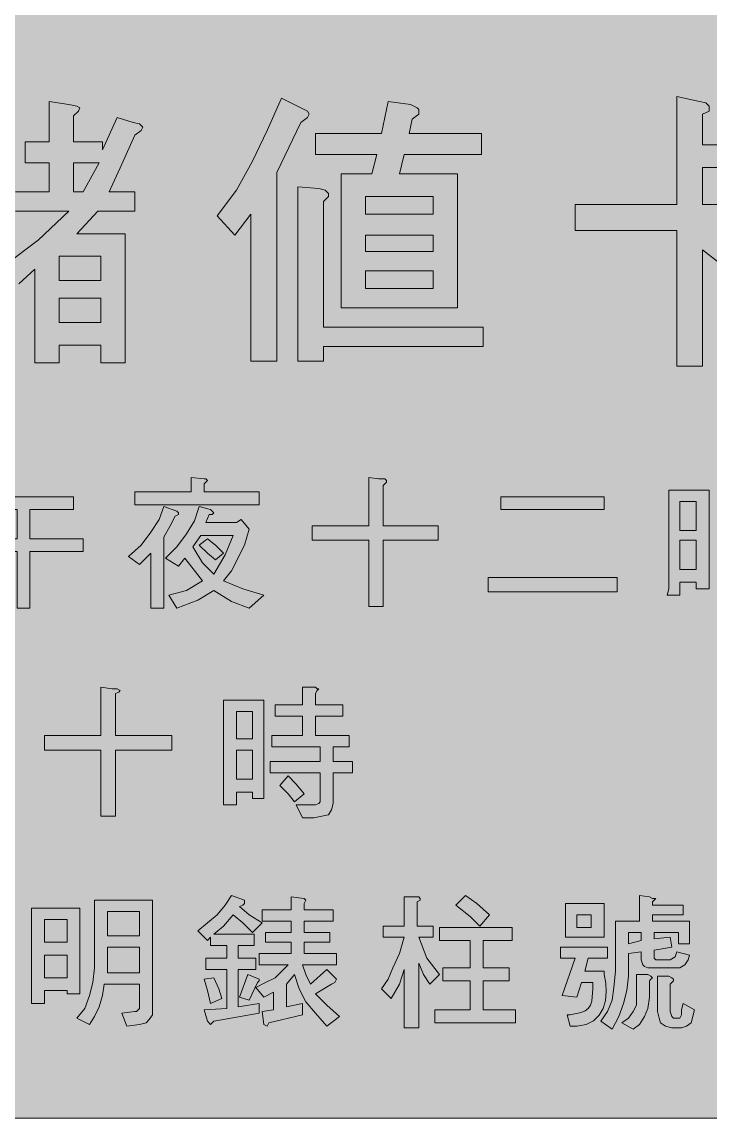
# Model space of a CAD drawing. Header units: metres. Extents: x 10 to 559, y 12 to 260.
# Drawn here: x 403.9 to 480.7, y 12.1 to 134.3 of the extents above; entities that cross this region are included whole.
import ezdxf

# ---------------------------------------------------------------- set-up
doc = ezdxf.new("R2010")
doc.units = ezdxf.units.M
doc.layers.add('FILL_BLUE_0000FF', color=7, linetype='Continuous', true_color=0x0000ff)
doc.layers.add('FILL_WHITE_FFFFFF', color=7, linetype='Continuous', true_color=0xffffff)

msp = doc.modelspace()

# ---------------------------------------------------------------- hatches: boundary and pattern name
at = {"layer": 'FILL_BLUE_0000FF', "true_color": 0x0000ff}
h = msp.add_hatch(color=7, dxfattribs=at)
h.dxf.hatch_style = 1
h.paths.add_polyline_path([(553.58, 259.97), (554.9, 259.58), (556.14, 258.96), (557.28, 258.12), (558.12, 256.98), (558.74, 255.74), (559.13, 254.42), (559.26, 253.08), (559.26, 19.26), (559.22, 17.91), (558.9, 16.56), (558.23, 15.32), (557.28, 14.22), (556.14, 13.28), (554.9, 12.6), (553.58, 12.2), (552.24, 12.06), (17.28, 12.06), (15.94, 12.2), (14.63, 12.6), (13.38, 13.28), (12.24, 14.22), (11.3, 15.36), (10.62, 16.61), (10.22, 17.92), (10.08, 19.26), (10.08, 253.08), (10.22, 254.41), (10.62, 255.6), (11.3, 256.93), (12.24, 258.12), (13.34, 259.07), (14.58, 259.74), (15.93, 259.99), (17.28, 260.1), (552.24, 260.1), (553.58, 259.97)])
at = {"layer": 'FILL_WHITE_FFFFFF', "true_color": 0xffffff}
h = msp.add_hatch(color=7, dxfattribs=at)
h.dxf.hatch_style = 1
h.paths.add_polyline_path([(477, 95.94), (477, 111.06), (465.66, 111.06), (465.66, 113.94), (477, 113.94), (477, 126), (479.52, 125.46), (480.24, 125.28), (480.6, 124.92), (480.6, 124.38), (479.88, 124.02), (479.88, 120.6), (490.86, 120.6), (490.86, 118.08), (479.88, 118.08), (479.88, 113.94), (494.1, 113.94), (494.1, 111.06), (481.32, 111.06), (486.9, 106.92), (492.12, 102.96), (490.14, 100.62), (484.74, 105.12), (479.88, 108.9), (479.88, 95.94), (477, 95.94)])
h = msp.add_hatch(color=7, dxfattribs=at)
h.dxf.hatch_style = 1
h.paths.add_polyline_path([(403.2, 113.22), (403.2, 115.38), (406.98, 115.38), (406.98, 118.62), (404.28, 118.62), (404.28, 120.96), (406.98, 120.96), (406.98, 125.46), (409.14, 125.1), (410.04, 124.92), (410.4, 124.74), (410.22, 124.38), (409.68, 123.84), (409.68, 120.96), (412.92, 120.96), (412.92, 120.06), (414.54, 123.66), (416.34, 123.12), (417.06, 122.94), (417.42, 122.58), (417.24, 122.22), (416.52, 121.68), (415.08, 118.44), (413.64, 115.38), (416.52, 115.38), (416.52, 113.22), (412.38, 113.22), (410.04, 110.7), (415.44, 110.7), (415.44, 96.3), (412.74, 96.3), (412.74, 98.28), (408.06, 98.28), (408.06, 96.3), (405.36, 96.3), (405.36, 106.74), (403.56, 105.12), (402.48, 106.02), (402.48, 96.66), (399.96, 96.66), (399.96, 98.64), (397.62, 98.64), (397.62, 96.48), (394.74, 96.48), (394.74, 107.28), (402.12, 107.28), (405.72, 109.98), (409.14, 113.22), (403.2, 113.22)])
h.paths.add_polyline_path([(412.56, 118.62), (409.68, 118.62), (409.68, 115.38), (410.76, 115.38), (412.56, 118.62)], flags=16)
h.paths.add_polyline_path([(397.62, 101.16), (399.96, 101.16), (399.96, 104.76), (397.62, 104.76), (397.62, 101.16)], flags=16)
h.paths.add_polyline_path([(408.06, 108.18), (408.06, 105.48), (412.74, 105.48), (412.74, 108.18), (408.06, 108.18)], flags=16)
h.paths.add_polyline_path([(412.74, 103.5), (408.06, 103.5), (408.06, 100.8), (412.74, 100.8), (412.74, 103.5)], flags=16)
h = msp.add_hatch(color=7, dxfattribs=at)
h.dxf.hatch_style = 1
h.paths.add_polyline_path([(427.86, 115.56), (429.66, 118.8), (431.28, 122.22), (432.9, 125.82), (435.78, 124.38), (435.96, 124.02), (435.78, 123.66), (435.06, 123.12), (432.36, 117.54), (432.36, 96.48), (429.48, 96.48), (429.48, 112.86), (427.68, 110.52), (425.7, 112.68), (427.86, 115.56)])
h = msp.add_hatch(color=7, dxfattribs=at)
h.dxf.hatch_style = 1
h.paths.add_polyline_path([(448.02, 124.74), (448.2, 124.56), (448.2, 124.02), (447.48, 123.48), (447.12, 121.86), (455.22, 121.86), (455.22, 119.52), (446.58, 119.52), (446.04, 117.36), (452.52, 117.36), (452.52, 102.42), (439.56, 102.42), (439.56, 117.36), (442.98, 117.36), (443.52, 119.52), (436.68, 119.52), (436.68, 121.86), (444.06, 121.86), (444.78, 125.46), (447.3, 125.1), (448.02, 124.74)])
h.paths.add_polyline_path([(442.26, 108.72), (449.82, 108.72), (449.82, 110.52), (442.26, 110.52), (442.26, 108.72)], flags=16)
h.paths.add_polyline_path([(442.26, 106.56), (442.26, 104.58), (449.82, 104.58), (449.82, 106.56), (442.26, 106.56)], flags=16)
h.paths.add_polyline_path([(449.82, 114.84), (442.26, 114.84), (442.26, 112.86), (449.82, 112.86), (449.82, 114.84)], flags=16)
h = msp.add_hatch(color=7, dxfattribs=at)
h.dxf.hatch_style = 1
h.paths.add_polyline_path([(437.76, 115.56), (438.12, 115.2), (438.12, 114.84), (437.58, 114.3), (437.58, 100.26), (455.4, 100.26), (455.4, 98.1), (437.58, 98.1), (437.58, 96.48), (434.7, 96.48), (434.7, 115.92), (437.04, 115.74), (437.76, 115.56)])
h = msp.add_hatch(color=7, dxfattribs=at)
h.dxf.hatch_style = 1
h.paths.add_polyline_path([(398.7, 81), (400.5, 83.7), (401.94, 82.98), (402.12, 82.8), (401.94, 82.8), (401.58, 82.62), (400.86, 81.36), (409.68, 81.36), (409.68, 79.92), (404.82, 79.92), (404.82, 76.68), (410.76, 76.68), (410.76, 75.24), (404.82, 75.24), (404.82, 68.94), (403.38, 68.94), (403.38, 75.24), (396.36, 75.24), (396.36, 76.68), (403.38, 76.68), (403.38, 79.92), (399.96, 79.92), (398.16, 77.76), (396.54, 78.66), (398.7, 81)])
h = msp.add_hatch(color=7, dxfattribs=at)
h.dxf.hatch_style = 1
h.paths.add_polyline_path([(422.82, 81.9), (422.82, 83.52), (424.26, 83.34), (424.44, 83.34), (424.62, 83.16), (424.44, 82.98), (424.26, 82.8), (424.26, 81.9), (430.38, 81.9), (430.38, 80.46), (416.52, 80.46), (416.52, 81.9), (422.82, 81.9)])
h = msp.add_hatch(color=7, dxfattribs=at)
h.dxf.hatch_style = 1
h.paths.add_polyline_path([(444.42, 83.34), (444.6, 83.16), (444.6, 82.98), (444.24, 82.62), (444.24, 78.12), (450.36, 78.12), (450.36, 76.5), (444.24, 76.5), (444.24, 69.12), (442.62, 69.12), (442.62, 76.5), (436.32, 76.5), (436.32, 78.12), (442.62, 78.12), (442.62, 83.52), (443.7, 83.34), (444.42, 83.34)])
h = msp.add_hatch(color=7, dxfattribs=at)
h.dxf.hatch_style = 1
h.paths.add_polyline_path([(479.16, 71.1), (479.16, 71.82), (477.36, 71.82), (477.36, 70.38), (475.92, 70.38), (476.1, 71.1), (476.1, 82.08), (480.6, 82.08), (480.6, 71.1), (479.16, 71.1)])
h.paths.add_polyline_path([(477.36, 80.82), (477.36, 77.58), (479.16, 77.58), (479.16, 80.82), (477.36, 80.82)], flags=16)
h.paths.add_polyline_path([(479.16, 76.5), (477.36, 76.5), (477.36, 73.26), (479.16, 73.26), (479.16, 76.5)], flags=16)
h = msp.add_hatch(color=7, dxfattribs=at)
h.dxf.hatch_style = 1
h.paths.add_polyline_path([(468.9, 81.36), (468.9, 79.92), (457.38, 79.92), (457.38, 81.36), (468.9, 81.36)])
h = msp.add_hatch(color=7, dxfattribs=at)
h.dxf.hatch_style = 1
h.paths.add_polyline_path([(421.38, 79.56), (421.38, 79.38), (421.02, 79.2), (420.48, 78.12), (419.76, 76.86), (419.76, 68.94), (418.32, 68.94), (418.32, 75.06), (417.06, 73.8), (415.8, 74.7), (417.24, 75.96), (418.32, 77.4), (419.22, 78.84), (419.76, 80.28), (421.2, 79.74), (421.38, 79.56)])
h = msp.add_hatch(color=7, dxfattribs=at)
h.dxf.hatch_style = 1
h.paths.add_polyline_path([(425.16, 79.38), (424.8, 79.38), (424.44, 78.48), (427.86, 78.48), (428.4, 78.84), (429.3, 77.76), (428.76, 75.96), (427.32, 73.08), (426.42, 72), (428.58, 71.1), (430.92, 70.38), (429.3, 68.94), (427.32, 69.66), (425.34, 70.92), (423.54, 69.84), (421.2, 68.94), (420.3, 70.38), (422.28, 70.92), (424.08, 72), (422.1, 74.52), (421.38, 73.62), (419.94, 74.52), (421.2, 75.78), (422.28, 77.22), (423.18, 78.66), (423.72, 80.28), (424.98, 79.92), (425.16, 79.74), (425.34, 79.56), (425.16, 79.38)])
h.paths.add_polyline_path([(426.6, 74.88), (427.5, 77.04), (423.9, 77.04), (423, 75.78), (424.08, 73.98), (425.34, 72.72), (426.6, 74.88)], flags=16)
h = msp.add_hatch(color=7, dxfattribs=at)
h.dxf.hatch_style = 1
h.paths.add_polyline_path([(426.42, 75.06), (425.52, 74.34), (424.62, 75.06), (423.72, 75.96), (424.62, 76.68), (425.52, 75.96), (426.42, 75.06)])
h = msp.add_hatch(color=7, dxfattribs=at)
h.dxf.hatch_style = 1
h.paths.add_polyline_path([(470.34, 72.36), (470.34, 70.74), (455.94, 70.74), (455.94, 72.36), (470.34, 72.36)])
h = msp.add_hatch(color=7, dxfattribs=at)
h.dxf.hatch_style = 1
h.paths.add_polyline_path([(414.54, 59.94), (414.9, 59.76), (414.72, 59.58), (414.36, 59.4), (414.36, 54.72), (420.66, 54.72), (420.66, 53.1), (414.36, 53.1), (414.36, 45.72), (412.74, 45.72), (412.74, 53.1), (406.44, 53.1), (406.44, 54.72), (412.74, 54.72), (412.74, 60.12), (414, 59.94), (414.54, 59.94)])
h = msp.add_hatch(color=7, dxfattribs=at)
h.dxf.hatch_style = 1
h.paths.add_polyline_path([(435.24, 56.88), (432.18, 56.88), (432.18, 58.14), (435.24, 58.14), (435.24, 60.12), (436.68, 60.12), (436.86, 59.94), (437.04, 59.94), (436.86, 59.76), (436.68, 59.4), (436.68, 58.14), (439.74, 58.14), (439.74, 56.88), (436.68, 56.88), (436.68, 54.72), (440.46, 54.72), (440.46, 53.46), (438.66, 53.46), (438.66, 51.84), (440.82, 51.84), (440.82, 50.58), (438.66, 50.58), (438.66, 47.16), (438.48, 46.44), (438.12, 45.9), (437.4, 45.72), (436.5, 45.54), (435.24, 45.54), (434.52, 46.98), (436.68, 46.98), (437.04, 47.16), (437.22, 47.34), (437.22, 50.58), (431.64, 50.58), (431.64, 51.84), (437.22, 51.84), (437.22, 53.46), (431.82, 53.46), (431.82, 54.72), (435.24, 54.72), (435.24, 56.88)])
h = msp.add_hatch(color=7, dxfattribs=at)
h.dxf.hatch_style = 1
h.paths.add_polyline_path([(429.66, 47.7), (429.66, 48.42), (427.86, 48.42), (427.86, 46.98), (426.42, 46.98), (426.42, 58.68), (430.92, 58.68), (430.92, 47.7), (429.66, 47.7)])
h.paths.add_polyline_path([(427.86, 57.42), (427.86, 54.36), (429.66, 54.36), (429.66, 57.42), (427.86, 57.42)], flags=16)
h.paths.add_polyline_path([(429.66, 53.1), (427.86, 53.1), (427.86, 49.86), (429.66, 49.86), (429.66, 53.1)], flags=16)
h = msp.add_hatch(color=7, dxfattribs=at)
h.dxf.hatch_style = 1
h.paths.add_polyline_path([(434.52, 49.32), (435.42, 48.24), (434.34, 47.34), (433.62, 48.24), (432.72, 49.14), (433.62, 50.22), (434.52, 49.32)])
h = msp.add_hatch(color=7, dxfattribs=at)
h.dxf.hatch_style = 1
h.paths.add_polyline_path([(424.62, 33.84), (425.7, 34.74), (426.6, 35.82), (427.32, 36.9), (428.76, 36.36), (428.76, 36), (428.58, 35.82), (428.22, 35.64), (429.3, 34.74), (430.74, 33.84), (429.66, 32.76), (428.58, 33.84), (427.5, 34.74), (426.42, 33.48), (425.34, 32.58), (429.84, 32.58), (429.84, 31.32), (428.04, 31.32), (428.04, 29.88), (430.02, 29.88), (430.02, 28.62), (428.04, 28.62), (428.04, 24.48), (430.38, 24.84), (430.38, 23.76), (425.34, 22.86), (424.98, 22.5), (424.62, 22.86), (424.26, 24.12), (426.78, 24.3), (426.78, 28.62), (424.44, 28.62), (424.44, 29.88), (426.78, 29.88), (426.78, 31.32), (424.98, 31.32), (424.98, 32.22), (424.62, 31.86), (423.54, 32.94), (424.62, 33.84)])
h = msp.add_hatch(color=7, dxfattribs=at)
h.dxf.hatch_style = 1
h.paths.add_polyline_path([(433.98, 35.28), (433.98, 36.72), (435.42, 36.54), (435.6, 36.36), (435.42, 36), (435.42, 35.28), (438.66, 35.28), (438.66, 34.02), (435.42, 34.02), (435.42, 32.76), (438.3, 32.76), (438.3, 31.68), (435.42, 31.68), (435.42, 30.42), (439.02, 30.42), (439.02, 29.16), (435.24, 29.16), (435.6, 28.08), (436.14, 27), (437.94, 28.62), (439.02, 27.54), (438.84, 27.18), (438.48, 27), (436.68, 25.92), (437.94, 24.66), (439.38, 23.4), (437.94, 22.32), (436.68, 23.76), (435.6, 25.02), (434.88, 26.46), (434.34, 28.08), (433.44, 27), (433.44, 24.48), (435.24, 24.84), (435.24, 23.58), (431.46, 22.68), (431.28, 22.32), (430.92, 22.5), (430.74, 23.94), (432, 24.12), (432, 26.1), (430.92, 25.56), (430.02, 26.64), (431.1, 27.18), (432.18, 27.72), (433.62, 29.16), (430.38, 29.16), (430.38, 30.42), (433.98, 30.42), (433.98, 31.68), (431.1, 31.68), (431.1, 32.76), (433.98, 32.76), (433.98, 34.02), (430.74, 34.02), (430.74, 35.28), (433.98, 35.28)])
h = msp.add_hatch(color=7, dxfattribs=at)
h.dxf.hatch_style = 1
h.paths.add_polyline_path([(447.84, 36.72), (448.2, 36.72), (448.38, 36.54), (448.38, 36.36), (448.02, 36.18), (448.02, 33.48), (449.82, 33.48), (449.82, 32.22), (448.2, 32.22), (449.1, 29.88), (450.54, 28.08), (449.46, 27), (448.74, 28.08), (448.2, 29.34), (448.2, 22.14), (446.58, 22.14), (446.58, 28.62), (446.04, 27), (445.14, 25.38), (444.06, 26.46), (444.78, 27.54), (445.32, 28.8), (446.04, 30.42), (446.58, 32.22), (444.24, 32.22), (444.24, 33.48), (446.58, 33.48), (446.58, 36.72), (447.84, 36.72)])
h = msp.add_hatch(color=7, dxfattribs=at)
h.dxf.hatch_style = 1
h.paths.add_polyline_path([(454.68, 36), (456.12, 34.74), (455.04, 33.48), (453.96, 34.56), (452.34, 35.82), (453.42, 36.9), (454.68, 36)])
h = msp.add_hatch(color=7, dxfattribs=at)
h.dxf.hatch_style = 1
h.paths.add_polyline_path([(472.86, 36.9), (473.94, 36.72), (474.3, 36.54), (474.66, 36.54), (474.48, 36.36), (474.3, 36.18), (474.3, 35.82), (477.72, 35.82), (477.72, 34.74), (474.3, 34.74), (474.3, 34.02), (478.44, 34.02), (478.44, 31.5), (477.18, 31.5), (477.18, 32.76), (474.48, 32.76), (474.48, 32.04), (476.28, 32.22), (476.46, 31.14), (474.48, 30.78), (474.48, 29.88), (474.66, 29.7), (476.28, 29.7), (476.82, 30.06), (477, 30.6), (478.44, 30.24), (478.26, 29.7), (477.9, 29.16), (477.36, 28.8), (473.76, 28.8), (473.4, 28.98), (473.22, 29.16), (473.04, 29.7), (473.04, 30.6), (471.6, 30.42), (471.6, 27.9), (471.42, 26.28), (471.06, 24.84), (470.52, 23.4), (469.8, 21.96), (468.54, 22.86), (469.26, 23.94), (469.8, 25.2), (469.98, 26.64), (470.16, 28.44), (470.16, 34.02), (472.86, 34.02), (472.86, 36.9)])
h.paths.add_polyline_path([(473.04, 32.76), (471.6, 32.76), (471.6, 31.5), (473.04, 31.86), (473.04, 32.76)], flags=16)
h = msp.add_hatch(color=7, dxfattribs=at)
h.dxf.hatch_style = 1
h.paths.add_polyline_path([(408.96, 25.92), (408.96, 26.28), (406.44, 26.28), (406.44, 24.84), (405, 24.84), (405, 35.46), (410.4, 35.46), (410.4, 25.92), (408.96, 25.92)])
h.paths.add_polyline_path([(406.44, 34.2), (406.44, 31.68), (408.96, 31.68), (408.96, 34.2), (406.44, 34.2)], flags=16)
h.paths.add_polyline_path([(408.96, 30.24), (406.44, 30.24), (406.44, 27.72), (408.96, 27.72), (408.96, 30.24)], flags=16)
h = msp.add_hatch(color=7, dxfattribs=at)
h.dxf.hatch_style = 1
h.paths.add_polyline_path([(418.14, 23.04), (417.78, 22.68), (417.06, 22.5), (415.62, 22.32), (415.08, 23.76), (416.52, 23.94), (416.7, 23.94), (416.88, 24.12), (417.06, 24.3), (417.06, 27), (413.1, 27), (412.92, 25.74), (412.56, 24.48), (412.02, 23.4), (411.48, 22.5), (410.04, 23.22), (410.94, 24.3), (411.48, 25.74), (411.84, 27.18), (412.02, 28.8), (412.02, 36.36), (418.5, 36.36), (418.5, 23.58), (418.14, 23.04)])
h.paths.add_polyline_path([(413.46, 35.1), (413.46, 32.4), (417.06, 32.4), (417.06, 35.1), (413.46, 35.1)], flags=16)
h.paths.add_polyline_path([(417.06, 31.14), (413.46, 31.14), (413.46, 28.26), (417.06, 28.26), (417.06, 31.14)], flags=16)
h = msp.add_hatch(color=7, dxfattribs=at)
h.dxf.hatch_style = 1
h.paths.add_polyline_path([(468.9, 32.22), (464.58, 32.22), (464.58, 36), (468.9, 36), (468.9, 32.22)])
h.paths.add_polyline_path([(467.46, 34.74), (465.84, 34.74), (465.84, 33.3), (467.46, 33.3), (467.46, 34.74)], flags=16)
h = msp.add_hatch(color=7, dxfattribs=at)
h.dxf.hatch_style = 1
h.paths.add_polyline_path([(458.64, 33.3), (458.64, 31.86), (455.4, 31.86), (455.4, 28.8), (458.28, 28.8), (458.28, 27.36), (455.4, 27.36), (455.4, 24.12), (459, 24.12), (459, 22.68), (450, 22.68), (450, 24.12), (453.96, 24.12), (453.96, 27.36), (450.9, 27.36), (450.9, 28.8), (453.96, 28.8), (453.96, 31.86), (450.54, 31.86), (450.54, 33.3), (458.64, 33.3)])
h = msp.add_hatch(color=7, dxfattribs=at)
h.dxf.hatch_style = 1
h.paths.add_polyline_path([(469.26, 31.14), (469.26, 29.88), (467.1, 29.88), (466.74, 28.44), (468.9, 28.44), (468.9, 28.08), (469.08, 27.12), (469.12, 26.14), (469.03, 25.18), (468.77, 24.29), (468.34, 23.52), (467.72, 22.9), (466.89, 22.49), (465.84, 22.32), (465.12, 22.32), (464.76, 23.58), (465.12, 23.58), (466.34, 23.82), (466.78, 24.01), (467.11, 24.28), (467.36, 24.64), (467.52, 25.11), (467.64, 26.46), (467.64, 27.18), (466.38, 27.18), (465.84, 25.56), (464.22, 25.74), (465.66, 29.88), (464.04, 29.88), (464.04, 31.14), (469.26, 31.14)])
h = msp.add_hatch(color=7, dxfattribs=at)
h.dxf.hatch_style = 1
h.paths.add_polyline_path([(425.88, 26.46), (426.24, 25.38), (424.98, 24.84), (424.62, 26.28), (424.26, 27.54), (425.34, 27.72), (425.88, 26.46)])
h = msp.add_hatch(color=7, dxfattribs=at)
h.dxf.hatch_style = 1
h.paths.add_polyline_path([(429.12, 28.08), (430.38, 27.54), (430.38, 27.36), (430.2, 27.18), (429.3, 25.2), (428.22, 25.56), (429.12, 28.08)])
h = msp.add_hatch(color=7, dxfattribs=at)
h.dxf.hatch_style = 1
h.paths.add_polyline_path([(471.6, 23.22), (472.14, 23.94), (472.5, 24.66), (472.5, 28.08), (473.76, 28.08), (474.12, 27.9), (474.3, 27.72), (474.12, 27.54), (473.94, 27.36), (473.94, 25.56), (473.76, 24.3), (473.4, 23.4), (472.86, 22.5), (472.14, 21.96), (470.88, 22.68), (471.6, 23.22)])
h = msp.add_hatch(color=7, dxfattribs=at)
h.dxf.hatch_style = 1
h.paths.add_polyline_path([(476.1, 27.9), (476.46, 27.72), (476.64, 27.54), (476.64, 27.36), (476.28, 27), (476.28, 23.94), (476.46, 23.4), (476.64, 23.22), (477.36, 23.22), (477.54, 23.58), (477.54, 24.12), (477.72, 24.84), (478.98, 24.12), (478.62, 22.68), (478.08, 22.32), (477.54, 22.14), (476.46, 22.14), (475.74, 22.32), (475.2, 22.68), (475.02, 23.22), (474.84, 23.94), (474.84, 27.9), (476.1, 27.9)])

# ---------------------------------------------------------------- linework, layer by layer
at = {"layer": 'FILL_BLUE_0000FF', "lineweight": 0, "true_color": 0x0000ff}
msp.add_lwpolyline([(17.28, 260.1), (552.24, 260.1), (553.58, 259.97), (554.9, 259.58), (556.14, 258.96), (557.28, 258.12), (558.12, 256.98), (558.74, 255.74), (559.13, 254.42), (559.26, 253.08), (559.26, 19.26), (559.22, 17.91), (558.9, 16.56), (558.23, 15.32), (557.28, 14.22), (556.14, 13.28), (554.9, 12.6), (553.58, 12.2), (552.24, 12.06), (17.28, 12.06)], dxfattribs=at)
at = {"layer": 'FILL_WHITE_FFFFFF', "lineweight": 0, "true_color": 0xffffff}
for points in [[(484.74, 105.12), (479.88, 108.9), (479.88, 95.94), (477, 95.94), (477, 111.06), (465.66, 111.06), (465.66, 113.94), (477, 113.94), (477, 126), (479.52, 125.46), (480.24, 125.28), (480.6, 124.92), (480.6, 124.38), (479.88, 124.02), (479.88, 120.6), (490.86, 120.6)], [(403.2, 115.38), (406.98, 115.38), (406.98, 118.62), (404.28, 118.62), (404.28, 120.96), (406.98, 120.96), (406.98, 125.46), (409.14, 125.1), (410.04, 124.92), (410.4, 124.74), (410.22, 124.38), (409.68, 123.84), (409.68, 120.96), (412.92, 120.96), (412.92, 120.06), (414.54, 123.66), (416.34, 123.12), (417.06, 122.94), (417.42, 122.58), (417.24, 122.22), (416.52, 121.68), (415.08, 118.44), (413.64, 115.38), (416.52, 115.38), (416.52, 113.22), (412.38, 113.22), (410.04, 110.7), (415.44, 110.7), (415.44, 96.3), (412.74, 96.3), (412.74, 98.28), (408.06, 98.28), (408.06, 96.3), (405.36, 96.3), (405.36, 106.74), (403.56, 105.12)], [(490.86, 118.08), (479.88, 118.08), (479.88, 113.94), (494.1, 113.94)], [(402.12, 107.28), (405.72, 109.98), (409.14, 113.22), (403.2, 113.22)]]:
    msp.add_lwpolyline(points, dxfattribs=at)
for points in [[(427.86, 115.56), (429.66, 118.8), (431.28, 122.22), (432.9, 125.82), (435.78, 124.38), (435.96, 124.02), (435.78, 123.66), (435.06, 123.12), (432.36, 117.54), (432.36, 96.48), (429.48, 96.48), (429.48, 112.86), (427.68, 110.52), (425.7, 112.68)], [(448.02, 124.74), (448.2, 124.56), (448.2, 124.02), (447.48, 123.48), (447.12, 121.86), (455.22, 121.86), (455.22, 119.52), (446.58, 119.52), (446.04, 117.36), (452.52, 117.36), (452.52, 102.42), (439.56, 102.42), (439.56, 117.36), (442.98, 117.36), (443.52, 119.52), (436.68, 119.52), (436.68, 121.86), (444.06, 121.86), (444.78, 125.46), (447.3, 125.1)], [(412.56, 118.62), (409.68, 118.62), (409.68, 115.38), (410.76, 115.38)], [(437.76, 115.56), (438.12, 115.2), (438.12, 114.84), (437.58, 114.3), (437.58, 100.26), (455.4, 100.26), (455.4, 98.1), (437.58, 98.1), (437.58, 96.48), (434.7, 96.48), (434.7, 115.92), (437.04, 115.74)], [(449.82, 114.84), (442.26, 114.84), (442.26, 112.86), (449.82, 112.86)], [(442.26, 108.72), (449.82, 108.72), (449.82, 110.52), (442.26, 110.52)], [(408.06, 108.18), (408.06, 105.48), (412.74, 105.48), (412.74, 108.18)], [(442.26, 106.56), (442.26, 104.58), (449.82, 104.58), (449.82, 106.56)], [(412.74, 103.5), (408.06, 103.5), (408.06, 100.8), (412.74, 100.8)], [(398.7, 81), (400.5, 83.7), (401.94, 82.98), (402.12, 82.8), (401.94, 82.8), (401.58, 82.62), (400.86, 81.36), (409.68, 81.36), (409.68, 79.92), (404.82, 79.92), (404.82, 76.68), (410.76, 76.68), (410.76, 75.24), (404.82, 75.24), (404.82, 68.94), (403.38, 68.94), (403.38, 75.24), (396.36, 75.24), (396.36, 76.68), (403.38, 76.68), (403.38, 79.92), (399.96, 79.92), (398.16, 77.76), (396.54, 78.66)], [(422.82, 81.9), (422.82, 83.52), (424.26, 83.34), (424.44, 83.34), (424.62, 83.16), (424.44, 82.98), (424.26, 82.8), (424.26, 81.9), (430.38, 81.9), (430.38, 80.46), (416.52, 80.46), (416.52, 81.9)], [(444.42, 83.34), (444.6, 83.16), (444.6, 82.98), (444.24, 82.62), (444.24, 78.12), (450.36, 78.12), (450.36, 76.5), (444.24, 76.5), (444.24, 69.12), (442.62, 69.12), (442.62, 76.5), (436.32, 76.5), (436.32, 78.12), (442.62, 78.12), (442.62, 83.52), (443.7, 83.34)], [(479.16, 71.1), (479.16, 71.82), (477.36, 71.82), (477.36, 70.38), (475.92, 70.38), (476.1, 71.1), (476.1, 82.08), (480.6, 82.08), (480.6, 71.1)], [(468.9, 81.36), (468.9, 79.92), (457.38, 79.92), (457.38, 81.36)], [(477.36, 80.82), (477.36, 77.58), (479.16, 77.58), (479.16, 80.82)], [(421.38, 79.56), (421.38, 79.38), (421.02, 79.2), (420.48, 78.12), (419.76, 76.86), (419.76, 68.94), (418.32, 68.94), (418.32, 75.06), (417.06, 73.8), (415.8, 74.7), (417.24, 75.96), (418.32, 77.4), (419.22, 78.84), (419.76, 80.28), (421.2, 79.74)], [(425.16, 79.38), (424.8, 79.38), (424.44, 78.48), (427.86, 78.48), (428.4, 78.84), (429.3, 77.76), (428.76, 75.96), (427.32, 73.08), (426.42, 72), (428.58, 71.1), (430.92, 70.38), (429.3, 68.94), (427.32, 69.66), (425.34, 70.92), (423.54, 69.84), (421.2, 68.94), (420.3, 70.38), (422.28, 70.92), (424.08, 72), (422.1, 74.52), (421.38, 73.62), (419.94, 74.52), (421.2, 75.78), (422.28, 77.22), (423.18, 78.66), (423.72, 80.28), (424.98, 79.92), (425.16, 79.74), (425.34, 79.56)], [(426.6, 74.88), (427.5, 77.04), (423.9, 77.04), (423, 75.78), (424.08, 73.98), (425.34, 72.72)], [(426.42, 75.06), (425.52, 74.34), (424.62, 75.06), (423.72, 75.96), (424.62, 76.68), (425.52, 75.96)], [(479.16, 76.5), (477.36, 76.5), (477.36, 73.26), (479.16, 73.26)], [(470.34, 72.36), (470.34, 70.74), (455.94, 70.74), (455.94, 72.36)], [(414.54, 59.94), (414.9, 59.76), (414.72, 59.58), (414.36, 59.4), (414.36, 54.72), (420.66, 54.72), (420.66, 53.1), (414.36, 53.1), (414.36, 45.72), (412.74, 45.72), (412.74, 53.1), (406.44, 53.1), (406.44, 54.72), (412.74, 54.72), (412.74, 60.12), (414, 59.94)], [(435.24, 56.88), (432.18, 56.88), (432.18, 58.14), (435.24, 58.14), (435.24, 60.12), (436.68, 60.12), (436.86, 59.94), (437.04, 59.94), (436.86, 59.76), (436.68, 59.4), (436.68, 58.14), (439.74, 58.14), (439.74, 56.88), (436.68, 56.88), (436.68, 54.72), (440.46, 54.72), (440.46, 53.46), (438.66, 53.46), (438.66, 51.84), (440.82, 51.84), (440.82, 50.58), (438.66, 50.58), (438.66, 47.16), (438.48, 46.44), (438.12, 45.9), (437.4, 45.72), (436.5, 45.54), (435.24, 45.54), (434.52, 46.98), (436.68, 46.98), (437.04, 47.16), (437.22, 47.34), (437.22, 50.58), (431.64, 50.58), (431.64, 51.84), (437.22, 51.84), (437.22, 53.46), (431.82, 53.46), (431.82, 54.72), (435.24, 54.72)], [(429.66, 47.7), (429.66, 48.42), (427.86, 48.42), (427.86, 46.98), (426.42, 46.98), (426.42, 58.68), (430.92, 58.68), (430.92, 47.7)], [(427.86, 57.42), (427.86, 54.36), (429.66, 54.36), (429.66, 57.42)], [(429.66, 53.1), (427.86, 53.1), (427.86, 49.86), (429.66, 49.86)], [(434.52, 49.32), (435.42, 48.24), (434.34, 47.34), (433.62, 48.24), (432.72, 49.14), (433.62, 50.22)], [(424.62, 33.84), (425.7, 34.74), (426.6, 35.82), (427.32, 36.9), (428.76, 36.36), (428.76, 36), (428.58, 35.82), (428.22, 35.64), (429.3, 34.74), (430.74, 33.84), (429.66, 32.76), (428.58, 33.84), (427.5, 34.74), (426.42, 33.48), (425.34, 32.58), (429.84, 32.58), (429.84, 31.32), (428.04, 31.32), (428.04, 29.88), (430.02, 29.88), (430.02, 28.62), (428.04, 28.62), (428.04, 24.48), (430.38, 24.84), (430.38, 23.76), (425.34, 22.86), (424.98, 22.5), (424.62, 22.86), (424.26, 24.12), (426.78, 24.3), (426.78, 28.62), (424.44, 28.62), (424.44, 29.88), (426.78, 29.88), (426.78, 31.32), (424.98, 31.32), (424.98, 32.22), (424.62, 31.86), (423.54, 32.94)], [(433.98, 35.28), (433.98, 36.72), (435.42, 36.54), (435.6, 36.36), (435.42, 36), (435.42, 35.28), (438.66, 35.28), (438.66, 34.02), (435.42, 34.02), (435.42, 32.76), (438.3, 32.76), (438.3, 31.68), (435.42, 31.68), (435.42, 30.42), (439.02, 30.42), (439.02, 29.16), (435.24, 29.16), (435.6, 28.08), (436.14, 27), (437.94, 28.62), (439.02, 27.54), (438.84, 27.18), (438.48, 27), (436.68, 25.92), (437.94, 24.66), (439.38, 23.4), (437.94, 22.32), (436.68, 23.76), (435.6, 25.02), (434.88, 26.46), (434.34, 28.08), (433.44, 27), (433.44, 24.48), (435.24, 24.84), (435.24, 23.58), (431.46, 22.68), (431.28, 22.32), (430.92, 22.5), (430.74, 23.94), (432, 24.12), (432, 26.1), (430.92, 25.56), (430.02, 26.64), (431.1, 27.18), (432.18, 27.72), (433.62, 29.16), (430.38, 29.16), (430.38, 30.42), (433.98, 30.42), (433.98, 31.68), (431.1, 31.68), (431.1, 32.76), (433.98, 32.76), (433.98, 34.02), (430.74, 34.02), (430.74, 35.28)], [(447.84, 36.72), (448.2, 36.72), (448.38, 36.54), (448.38, 36.36), (448.02, 36.18), (448.02, 33.48), (449.82, 33.48), (449.82, 32.22), (448.2, 32.22), (449.1, 29.88), (450.54, 28.08), (449.46, 27), (448.74, 28.08), (448.2, 29.34), (448.2, 22.14), (446.58, 22.14), (446.58, 28.62), (446.04, 27), (445.14, 25.38), (444.06, 26.46), (444.78, 27.54), (445.32, 28.8), (446.04, 30.42), (446.58, 32.22), (444.24, 32.22), (444.24, 33.48), (446.58, 33.48), (446.58, 36.72)], [(454.68, 36), (456.12, 34.74), (455.04, 33.48), (453.96, 34.56), (452.34, 35.82), (453.42, 36.9)], [(472.86, 36.9), (473.94, 36.72), (474.3, 36.54), (474.66, 36.54), (474.48, 36.36), (474.3, 36.18), (474.3, 35.82), (477.72, 35.82), (477.72, 34.74), (474.3, 34.74), (474.3, 34.02), (478.44, 34.02), (478.44, 31.5), (477.18, 31.5), (477.18, 32.76), (474.48, 32.76), (474.48, 32.04), (476.28, 32.22), (476.46, 31.14), (474.48, 30.78), (474.48, 29.88), (474.66, 29.7), (476.28, 29.7), (476.82, 30.06), (477, 30.6), (478.44, 30.24), (478.26, 29.7), (477.9, 29.16), (477.36, 28.8), (473.76, 28.8), (473.4, 28.98), (473.22, 29.16), (473.04, 29.7), (473.04, 30.6), (471.6, 30.42), (471.6, 27.9), (471.42, 26.28), (471.06, 24.84), (470.52, 23.4), (469.8, 21.96), (468.54, 22.86), (469.26, 23.94), (469.8, 25.2), (469.98, 26.64), (470.16, 28.44), (470.16, 34.02), (472.86, 34.02)], [(408.96, 25.92), (408.96, 26.28), (406.44, 26.28), (406.44, 24.84), (405, 24.84), (405, 35.46), (410.4, 35.46), (410.4, 25.92)], [(418.14, 23.04), (417.78, 22.68), (417.06, 22.5), (415.62, 22.32), (415.08, 23.76), (416.52, 23.94), (416.7, 23.94), (416.88, 24.12), (417.06, 24.3), (417.06, 27), (413.1, 27), (412.92, 25.74), (412.56, 24.48), (412.02, 23.4), (411.48, 22.5), (410.04, 23.22), (410.94, 24.3), (411.48, 25.74), (411.84, 27.18), (412.02, 28.8), (412.02, 36.36), (418.5, 36.36), (418.5, 23.58)], [(468.9, 32.22), (464.58, 32.22), (464.58, 36), (468.9, 36)], [(413.46, 35.1), (413.46, 32.4), (417.06, 32.4), (417.06, 35.1)], [(467.46, 34.74), (465.84, 34.74), (465.84, 33.3), (467.46, 33.3)], [(406.44, 34.2), (406.44, 31.68), (408.96, 31.68), (408.96, 34.2)], [(458.64, 33.3), (458.64, 31.86), (455.4, 31.86), (455.4, 28.8), (458.28, 28.8), (458.28, 27.36), (455.4, 27.36), (455.4, 24.12), (459, 24.12), (459, 22.68), (450, 22.68), (450, 24.12), (453.96, 24.12), (453.96, 27.36), (450.9, 27.36), (450.9, 28.8), (453.96, 28.8), (453.96, 31.86), (450.54, 31.86), (450.54, 33.3)], [(473.04, 32.76), (471.6, 32.76), (471.6, 31.5), (473.04, 31.86)], [(417.06, 31.14), (413.46, 31.14), (413.46, 28.26), (417.06, 28.26)], [(469.26, 31.14), (469.26, 29.88), (467.1, 29.88), (466.74, 28.44), (468.9, 28.44), (468.9, 28.08), (469.08, 27.12), (469.12, 26.14), (469.03, 25.18), (468.77, 24.29), (468.34, 23.52), (467.72, 22.9), (466.89, 22.49), (465.84, 22.32), (465.12, 22.32), (464.76, 23.58), (465.12, 23.58), (466.34, 23.82), (466.78, 24.01), (467.11, 24.28), (467.36, 24.64), (467.52, 25.11), (467.64, 26.46), (467.64, 27.18), (466.38, 27.18), (465.84, 25.56), (464.22, 25.74), (465.66, 29.88), (464.04, 29.88), (464.04, 31.14)], [(408.96, 30.24), (406.44, 30.24), (406.44, 27.72), (408.96, 27.72)], [(425.88, 26.46), (426.24, 25.38), (424.98, 24.84), (424.62, 26.28), (424.26, 27.54), (425.34, 27.72)], [(429.12, 28.08), (430.38, 27.54), (430.38, 27.36), (430.2, 27.18), (429.3, 25.2), (428.22, 25.56)], [(471.6, 23.22), (472.14, 23.94), (472.5, 24.66), (472.5, 28.08), (473.76, 28.08), (474.12, 27.9), (474.3, 27.72), (474.12, 27.54), (473.94, 27.36), (473.94, 25.56), (473.76, 24.3), (473.4, 23.4), (472.86, 22.5), (472.14, 21.96), (470.88, 22.68)], [(476.1, 27.9), (476.46, 27.72), (476.64, 27.54), (476.64, 27.36), (476.28, 27), (476.28, 23.94), (476.46, 23.4), (476.64, 23.22), (477.36, 23.22), (477.54, 23.58), (477.54, 24.12), (477.72, 24.84), (478.98, 24.12), (478.62, 22.68), (478.08, 22.32), (477.54, 22.14), (476.46, 22.14), (475.74, 22.32), (475.2, 22.68), (475.02, 23.22), (474.84, 23.94), (474.84, 27.9)]]:
    msp.add_lwpolyline(points, close=True, dxfattribs=at)

doc.saveas('drawing.dxf')
